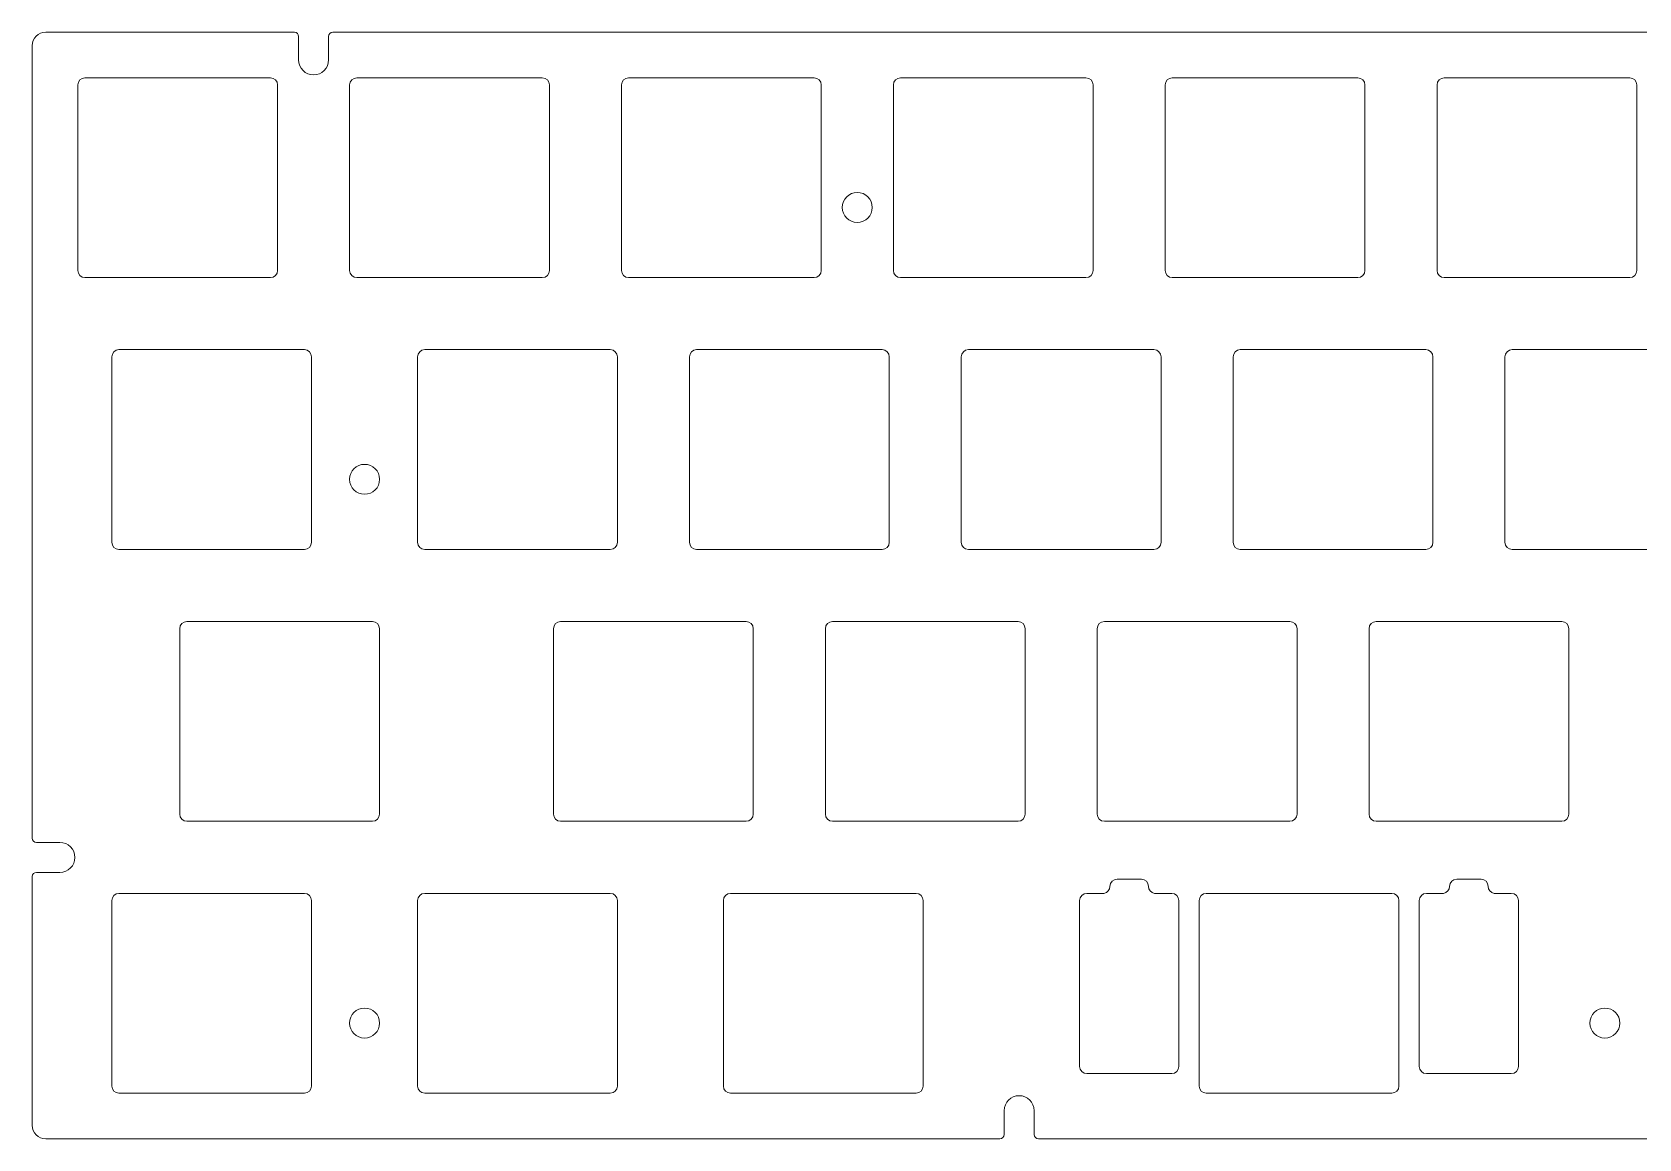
# Model space of a CAD drawing. Header units: millimetres. Extents: x -163 to 163, y 11 to 89.
# Drawn here: x -162.6 to -50, y 11.4 to 88.9 of the extents above; entities that cross this region are included whole.
import ezdxf

# ---------------------------------------------------------------- set-up
doc = ezdxf.new("R2010")
doc.units = ezdxf.units.MM
doc.header["$MEASUREMENT"] = 0
doc.layers.add('Layer 1', color=7, linetype='Continuous')

msp = doc.modelspace()

# ---------------------------------------------------------------- linework, layer by layer
at = {"layer": 'Layer 1', "lineweight": 9}
for points, knots in [([(-161.6501, 11.3746), (-162.1726, 11.3746), (-162.5999, 11.8022), (-162.5999, 12.3246), (-162.5999, 12.3246), (-162.5999, 12.3246), (-162.5999, 29.7497), (-162.5999, 29.7497), (-162.5999, 29.7497), (-162.5999, 29.9153), (-162.4656, 30.0496), (-162.2999, 30.0496), (-162.2999, 30.0496), (-162.2999, 30.0496), (-160.65, 30.0497), (-160.65, 30.0497), (-160.65, 30.0497), (-160.65, 30.0497), (-160.6498, 30.0496), (-160.6498, 30.0496), (-160.6498, 30.0496), (-160.0723, 30.0496), (-159.5999, 30.5221), (-159.5999, 31.0995), (-159.5999, 31.0995), (-159.5999, 31.0995), (-159.5999, 31.0997), (-159.5999, 31.0997), (-159.5999, 31.0997), (-159.5999, 31.6771), (-160.0723, 32.1496), (-160.6498, 32.1497), (-160.6498, 32.1497), (-160.6498, 32.1497), (-160.65, 32.1496), (-160.65, 32.1496), (-160.65, 32.1496), (-161.2333, 32.1496), (-161.7166, 32.1496), (-162.2999, 32.1496), (-162.2999, 32.1496), (-162.4656, 32.1496), (-162.5999, 32.2839), (-162.5999, 32.4497), (-162.5999, 32.4497), (-162.5999, 32.4497), (-162.5999, 87.9744), (-162.5999, 87.9744), (-162.5999, 87.9744), (-162.5999, 88.4968), (-162.1726, 88.9244), (-161.6501, 88.9244), (-161.6501, 88.9244), (-161.6501, 88.9244), (-144.2259, 88.9244), (-144.2259, 88.9244), (-144.2259, 88.9244), (-144.0602, 88.9244), (-143.9259, 88.7901), (-143.9259, 88.6244), (-143.9259, 88.6244), (-143.9259, 88.6244), (-143.9259, 86.9745), (-143.9259, 86.9745), (-143.9259, 86.9745), (-143.9259, 86.9745), (-143.9259, 86.9743), (-143.9259, 86.9743), (-143.9259, 86.9743), (-143.9259, 86.3968), (-143.4535, 85.9244), (-142.8761, 85.9244), (-142.8761, 85.9244), (-142.8761, 85.9244), (-142.8758, 85.9244), (-142.8758, 85.9244), (-142.8758, 85.9244), (-142.2984, 85.9244), (-141.8259, 86.3968), (-141.8259, 86.9743), (-141.8259, 86.9743), (-141.8259, 86.9743), (-141.8259, 86.9745), (-141.8259, 86.9745), (-141.8259, 86.9745), (-141.8259, 87.5911), (-141.8259, 88.0078), (-141.8259, 88.6244), (-141.8259, 88.6244), (-141.8259, 88.7901), (-141.6916, 88.9244), (-141.5259, 88.9244), (-141.5259, 88.9244), (-141.5259, 88.9244), (-48.9756, 88.9244), (-48.9756, 88.9244), (-48.9756, 88.9244), (-48.8099, 88.9244), (-48.6756, 88.7901), (-48.6756, 88.6244), (-48.6756, 88.6244), (-48.6756, 88.0411), (-48.6756, 87.5578), (-48.6756, 86.9745), (-48.6756, 86.9745), (-48.6756, 86.9745), (-48.6756, 86.9743), (-48.6756, 86.9743), (-48.6756, 86.9743), (-48.6756, 86.3968), (-48.2032, 85.9244), (-47.6258, 85.9244), (-47.6258, 85.9244), (-47.6258, 85.9244), (-47.6255, 85.9244), (-47.6255, 85.9244), (-47.6255, 85.9244), (-47.0481, 85.9244), (-46.5756, 86.3968), (-46.5756, 86.9743), (-46.5756, 86.9743), (-46.5756, 86.9743), (-46.5756, 86.9745), (-46.5756, 86.9745), (-46.5756, 86.9745), (-46.5756, 87.5578), (-46.5756, 88.0411), (-46.5756, 88.6244), (-46.5756, 88.6244), (-46.5756, 88.7901), (-46.4413, 88.9244), (-46.2756, 88.9244), (-46.2756, 88.9244), (-46.2756, 88.9244), (46.2747, 88.9244), (46.2747, 88.9244), (46.2747, 88.9244), (46.4404, 88.9244), (46.5747, 88.7901), (46.5747, 88.6244), (46.5747, 88.6244), (46.5747, 88.0411), (46.5747, 87.5578), (46.5747, 86.9745), (46.5747, 86.9745), (46.5747, 86.9745), (46.5747, 86.9743), (46.5747, 86.9743), (46.5747, 86.9743), (46.5747, 86.3968), (47.0471, 85.9244), (47.6245, 85.9244), (47.6245, 85.9244), (47.6245, 85.9244), (47.6248, 85.9244), (47.6248, 85.9244), (47.6248, 85.9244), (48.2022, 85.9244), (48.6747, 86.3968), (48.6747, 86.9743), (48.6747, 86.9743), (48.6747, 86.9743), (48.6747, 86.9745), (48.6747, 86.9745), (48.6747, 86.9745), (48.6747, 86.9745), (48.6747, 88.6244), (48.6747, 88.6244), (48.6747, 88.6244), (48.6747, 88.7901), (48.809, 88.9244), (48.9747, 88.9244), (48.9747, 88.9244), (48.9747, 88.9244), (141.5248, 88.9244), (141.5248, 88.9244), (141.5248, 88.9244), (141.6905, 88.9244), (141.8248, 88.7901), (141.8248, 88.6244), (141.8248, 88.6244), (141.8248, 88.0411), (141.8248, 87.5578), (141.8248, 86.9745), (141.8248, 86.9745), (141.8248, 86.9745), (141.8248, 86.9743), (141.8248, 86.9743), (141.8248, 86.9743), (141.8248, 86.3968), (142.2972, 85.9244), (142.8746, 85.9244), (142.8746, 85.9244), (142.8746, 85.9244), (142.8749, 85.9244), (142.8749, 85.9244), (142.8749, 85.9244), (143.4523, 85.9244), (143.9248, 86.3968), (143.9248, 86.9743), (143.9248, 86.9743), (143.9248, 86.9743), (143.9248, 86.9745), (143.9248, 86.9745), (143.9248, 86.9745), (143.9248, 87.5578), (143.9248, 88.0411), (143.9248, 88.6244), (143.9248, 88.6244), (143.9248, 88.7901), (144.0591, 88.9244), (144.2248, 88.9244), (144.2248, 88.9244), (144.2248, 88.9244), (161.6501, 88.9244), (161.6501, 88.9244), (161.6501, 88.9244), (162.1726, 88.9244), (162.5999, 88.4968), (162.5999, 87.9744), (162.5999, 87.9744), (162.5999, 87.9744), (162.5999, 32.4496), (162.5999, 32.4496), (162.5999, 32.4496), (162.5999, 32.2839), (162.4656, 32.1496), (162.2999, 32.1496), (162.2999, 32.1496), (161.7166, 32.1496), (161.2333, 32.1496), (160.65, 32.1496), (160.65, 32.1496), (160.65, 32.1496), (160.6498, 32.1496), (160.6498, 32.1496), (160.6498, 32.1496), (160.0723, 32.1496), (159.5999, 31.6771), (159.5999, 31.0997), (159.5999, 31.0997), (159.5999, 31.0997), (159.5999, 31.0994), (159.5999, 31.0994), (159.5999, 31.0994), (159.5999, 30.522), (160.0723, 30.0496), (160.6498, 30.0496), (160.6498, 30.0496), (160.6498, 30.0496), (160.65, 30.0496), (160.65, 30.0496), (160.65, 30.0496), (161.2333, 30.0496), (161.7166, 30.0496), (162.2999, 30.0496), (162.2999, 30.0496), (162.4656, 30.0496), (162.5999, 29.9153), (162.5999, 29.7496), (162.5999, 29.7496), (162.5999, 29.7496), (162.5999, 12.3246), (162.5999, 12.3246), (162.5999, 12.3246), (162.5999, 11.8022), (162.1726, 11.3746), (161.6501, 11.3746), (161.6501, 11.3746), (161.6501, 11.3746), (106.1257, 11.3746), (106.1257, 11.3746), (106.1257, 11.3746), (105.96, 11.3746), (105.8257, 11.5089), (105.8257, 11.6746), (105.8257, 11.6746), (105.8257, 12.2579), (105.8257, 12.7654), (105.8257, 13.3487), (105.8257, 13.3487), (105.8257, 13.3487), (105.8257, 13.3489), (105.8257, 13.3489), (105.8257, 13.3489), (105.8257, 13.9264), (105.3533, 14.3988), (104.7759, 14.3988), (104.7759, 14.3988), (104.7759, 14.3988), (104.7756, 14.3988), (104.7756, 14.3988), (104.7756, 14.3988), (104.1982, 14.3988), (103.7257, 13.9264), (103.7257, 13.3489), (103.7257, 13.3489), (103.7257, 13.3489), (103.7257, 13.3487), (103.7257, 13.3487), (103.7257, 13.3487), (103.7257, 12.7654), (103.7257, 12.2579), (103.7257, 11.6746), (103.7257, 11.6746), (103.7257, 11.5089), (103.5914, 11.3746), (103.4257, 11.3746), (103.4257, 11.3746), (103.4257, 11.3746), (25.1622, 11.3746), (25.1622, 11.3746), (25.1622, 11.3746), (24.9965, 11.3746), (24.8622, 11.5089), (24.8622, 11.6746), (24.8622, 11.6746), (24.8622, 12.2662), (24.8622, 12.7579), (24.8622, 13.3495), (24.8622, 13.3495), (24.8622, 13.3495), (24.8622, 13.3497), (24.8622, 13.3497), (24.8622, 13.3497), (24.8622, 13.9272), (24.3898, 14.3996), (23.8124, 14.3996), (23.8124, 14.3996), (23.8124, 14.3996), (23.8121, 14.3996), (23.8121, 14.3996), (23.8121, 14.3996), (23.2347, 14.3996), (22.7622, 13.9272), (22.7622, 13.3497), (22.7622, 13.3497), (22.7622, 13.3497), (22.7622, 13.3495), (22.7622, 13.3495), (22.7622, 13.3495), (22.7622, 12.7579), (22.7622, 12.2662), (22.7622, 11.6746), (22.7622, 11.6746), (22.7622, 11.5089), (22.6279, 11.3746), (22.4622, 11.3746), (22.4622, 11.3746), (22.4622, 11.3746), (-92.0844, 11.3746), (-92.0844, 11.3746), (-92.0844, 11.3746), (-92.2501, 11.3746), (-92.3844, 11.5089), (-92.3844, 11.6746), (-92.3844, 11.6746), (-92.3844, 12.2662), (-92.3844, 12.7579), (-92.3844, 13.3495), (-92.3844, 13.3495), (-92.3844, 13.3495), (-92.3844, 13.3497), (-92.3844, 13.3497), (-92.3844, 13.3497), (-92.3844, 13.9272), (-92.8568, 14.3996), (-93.4342, 14.3996), (-93.4342, 14.3996), (-93.4342, 14.3996), (-93.4345, 14.3996), (-93.4345, 14.3996), (-93.4345, 14.3996), (-94.0119, 14.3996), (-94.4844, 13.9272), (-94.4844, 13.3497), (-94.4844, 13.3497), (-94.4844, 13.3497), (-94.4844, 13.3495), (-94.4844, 13.3495), (-94.4844, 13.3495), (-94.4844, 12.7579), (-94.4844, 12.2662), (-94.4844, 11.6746), (-94.4844, 11.6746), (-94.4844, 11.5089), (-94.6187, 11.3746), (-94.7844, 11.3746), (-94.7844, 11.3746), (-94.7844, 11.3746), (-161.6501, 11.3746), (-161.6501, 11.3746)], [0, 0, 0, 0, 0.01010101, 0.01010101, 0.01010101, 0.01010101, 0.02020202, 0.02020202, 0.02020202, 0.02020202, 0.03030303, 0.03030303, 0.03030303, 0.03030303, 0.04040404, 0.04040404, 0.04040404, 0.04040404, 0.05050505, 0.05050505, 0.05050505, 0.05050505, 0.06060606, 0.06060606, 0.06060606, 0.06060606, 0.07070707, 0.07070707, 0.07070707, 0.07070707, 0.08080808, 0.08080808, 0.08080808, 0.08080808, 0.09090909, 0.09090909, 0.09090909, 0.09090909, 0.1010101, 0.1010101, 0.1010101, 0.1010101, 0.11111111, 0.11111111, 0.11111111, 0.11111111, 0.12121212, 0.12121212, 0.12121212, 0.12121212, 0.13131313, 0.13131313, 0.13131313, 0.13131313, 0.14141414, 0.14141414, 0.14141414, 0.14141414, 0.15151515, 0.15151515, 0.15151515, 0.15151515, 0.16161616, 0.16161616, 0.16161616, 0.16161616, 0.17171717, 0.17171717, 0.17171717, 0.17171717, 0.18181818, 0.18181818, 0.18181818, 0.18181818, 0.19191919, 0.19191919, 0.19191919, 0.19191919, 0.2020202, 0.2020202, 0.2020202, 0.2020202, 0.21212121, 0.21212121, 0.21212121, 0.21212121, 0.22222222, 0.22222222, 0.22222222, 0.22222222, 0.23232323, 0.23232323, 0.23232323, 0.23232323, 0.24242424, 0.24242424, 0.24242424, 0.24242424, 0.25252525, 0.25252525, 0.25252525, 0.25252525, 0.26262626, 0.26262626, 0.26262626, 0.26262626, 0.27272727, 0.27272727, 0.27272727, 0.27272727, 0.28282828, 0.28282828, 0.28282828, 0.28282828, 0.29292929, 0.29292929, 0.29292929, 0.29292929, 0.3030303, 0.3030303, 0.3030303, 0.3030303, 0.31313131, 0.31313131, 0.31313131, 0.31313131, 0.32323232, 0.32323232, 0.32323232, 0.32323232, 0.33333333, 0.33333333, 0.33333333, 0.33333333, 0.34343434, 0.34343434, 0.34343434, 0.34343434, 0.35353535, 0.35353535, 0.35353535, 0.35353535, 0.36363636, 0.36363636, 0.36363636, 0.36363636, 0.37373737, 0.37373737, 0.37373737, 0.37373737, 0.38383838, 0.38383838, 0.38383838, 0.38383838, 0.39393939, 0.39393939, 0.39393939, 0.39393939, 0.4040404, 0.4040404, 0.4040404, 0.4040404, 0.41414141, 0.41414141, 0.41414141, 0.41414141, 0.42424242, 0.42424242, 0.42424242, 0.42424242, 0.43434343, 0.43434343, 0.43434343, 0.43434343, 0.44444444, 0.44444444, 0.44444444, 0.44444444, 0.45454545, 0.45454545, 0.45454545, 0.45454545, 0.46464646, 0.46464646, 0.46464646, 0.46464646, 0.47474747, 0.47474747, 0.47474747, 0.47474747, 0.48484848, 0.48484848, 0.48484848, 0.48484848, 0.49494949, 0.49494949, 0.49494949, 0.49494949, 0.50505051, 0.50505051, 0.50505051, 0.50505051, 0.51515152, 0.51515152, 0.51515152, 0.51515152, 0.52525253, 0.52525253, 0.52525253, 0.52525253, 0.53535354, 0.53535354, 0.53535354, 0.53535354, 0.54545455, 0.54545455, 0.54545455, 0.54545455, 0.55555556, 0.55555556, 0.55555556, 0.55555556, 0.56565657, 0.56565657, 0.56565657, 0.56565657, 0.57575758, 0.57575758, 0.57575758, 0.57575758, 0.58585859, 0.58585859, 0.58585859, 0.58585859, 0.5959596, 0.5959596, 0.5959596, 0.5959596, 0.60606061, 0.60606061, 0.60606061, 0.60606061, 0.61616162, 0.61616162, 0.61616162, 0.61616162, 0.62626263, 0.62626263, 0.62626263, 0.62626263, 0.63636364, 0.63636364, 0.63636364, 0.63636364, 0.64646465, 0.64646465, 0.64646465, 0.64646465, 0.65656566, 0.65656566, 0.65656566, 0.65656566, 0.66666667, 0.66666667, 0.66666667, 0.66666667, 0.67676768, 0.67676768, 0.67676768, 0.67676768, 0.68686869, 0.68686869, 0.68686869, 0.68686869, 0.6969697, 0.6969697, 0.6969697, 0.6969697, 0.70707071, 0.70707071, 0.70707071, 0.70707071, 0.71717172, 0.71717172, 0.71717172, 0.71717172, 0.72727273, 0.72727273, 0.72727273, 0.72727273, 0.73737374, 0.73737374, 0.73737374, 0.73737374, 0.74747475, 0.74747475, 0.74747475, 0.74747475, 0.75757576, 0.75757576, 0.75757576, 0.75757576, 0.76767677, 0.76767677, 0.76767677, 0.76767677, 0.77777778, 0.77777778, 0.77777778, 0.77777778, 0.78787879, 0.78787879, 0.78787879, 0.78787879, 0.7979798, 0.7979798, 0.7979798, 0.7979798, 0.80808081, 0.80808081, 0.80808081, 0.80808081, 0.81818182, 0.81818182, 0.81818182, 0.81818182, 0.82828283, 0.82828283, 0.82828283, 0.82828283, 0.83838384, 0.83838384, 0.83838384, 0.83838384, 0.84848485, 0.84848485, 0.84848485, 0.84848485, 0.85858586, 0.85858586, 0.85858586, 0.85858586, 0.86868687, 0.86868687, 0.86868687, 0.86868687, 0.87878788, 0.87878788, 0.87878788, 0.87878788, 0.88888889, 0.88888889, 0.88888889, 0.88888889, 0.8989899, 0.8989899, 0.8989899, 0.8989899, 0.90909091, 0.90909091, 0.90909091, 0.90909091, 0.91919192, 0.91919192, 0.91919192, 0.91919192, 0.92929293, 0.92929293, 0.92929293, 0.92929293, 0.93939394, 0.93939394, 0.93939394, 0.93939394, 0.94949495, 0.94949495, 0.94949495, 0.94949495, 0.95959596, 0.95959596, 0.95959596, 0.95959596, 0.96969697, 0.96969697, 0.96969697, 0.96969697, 0.97979798, 0.97979798, 0.97979798, 0.97979798, 1, 1, 1, 1]), ([(-158.9, 85.7242), (-158.9, 85.7242), (-145.8998, 85.7242), (-145.8998, 85.7242), (-145.8998, 85.7242), (-145.6248, 85.7242), (-145.3999, 85.4992), (-145.3999, 85.2242), (-145.3999, 85.2242), (-145.3999, 85.2242), (-145.3999, 72.2242), (-145.3999, 72.2242), (-145.3999, 72.2242), (-145.3999, 71.9492), (-145.6248, 71.7242), (-145.8998, 71.7242), (-145.8998, 71.7242), (-145.8998, 71.7242), (-158.9, 71.7242), (-158.9, 71.7242), (-158.9, 71.7242), (-159.175, 71.7242), (-159.3999, 71.9492), (-159.3999, 72.2242), (-159.3999, 72.2242), (-159.3999, 72.2242), (-159.3999, 85.2242), (-159.3999, 85.2242), (-159.3999, 85.2242), (-159.3999, 85.4992), (-159.175, 85.7242), (-158.9, 85.7242)], [0, 0, 0, 0, 0.11111111, 0.11111111, 0.11111111, 0.11111111, 0.22222222, 0.22222222, 0.22222222, 0.22222222, 0.33333333, 0.33333333, 0.33333333, 0.33333333, 0.44444444, 0.44444444, 0.44444444, 0.44444444, 0.55555556, 0.55555556, 0.55555556, 0.55555556, 0.66666667, 0.66666667, 0.66666667, 0.66666667, 0.77777778, 0.77777778, 0.77777778, 0.77777778, 1, 1, 1, 1]), ([(-139.8498, 85.7242), (-139.8498, 85.7242), (-126.8496, 85.7242), (-126.8496, 85.7242), (-126.8496, 85.7242), (-126.5746, 85.7242), (-126.3497, 85.4992), (-126.3497, 85.2242), (-126.3497, 85.2242), (-126.3497, 85.2242), (-126.3497, 72.2242), (-126.3497, 72.2242), (-126.3497, 72.2242), (-126.3497, 71.9492), (-126.5746, 71.7242), (-126.8496, 71.7242), (-126.8496, 71.7242), (-126.8496, 71.7242), (-139.8498, 71.7242), (-139.8498, 71.7242), (-139.8498, 71.7242), (-140.1248, 71.7242), (-140.3497, 71.9492), (-140.3497, 72.2242), (-140.3497, 72.2242), (-140.3497, 72.2242), (-140.3497, 85.2242), (-140.3497, 85.2242), (-140.3497, 85.2242), (-140.3497, 85.4992), (-140.1248, 85.7242), (-139.8498, 85.7242)], [0, 0, 0, 0, 0.11111111, 0.11111111, 0.11111111, 0.11111111, 0.22222222, 0.22222222, 0.22222222, 0.22222222, 0.33333333, 0.33333333, 0.33333333, 0.33333333, 0.44444444, 0.44444444, 0.44444444, 0.44444444, 0.55555556, 0.55555556, 0.55555556, 0.55555556, 0.66666667, 0.66666667, 0.66666667, 0.66666667, 0.77777778, 0.77777778, 0.77777778, 0.77777778, 1, 1, 1, 1]), ([(-120.7998, 85.7242), (-120.7998, 85.7242), (-107.7996, 85.7242), (-107.7996, 85.7242), (-107.7996, 85.7242), (-107.5246, 85.7242), (-107.2997, 85.4992), (-107.2997, 85.2242), (-107.2997, 85.2242), (-107.2997, 85.2242), (-107.2997, 72.2242), (-107.2997, 72.2242), (-107.2997, 72.2242), (-107.2997, 71.9492), (-107.5246, 71.7242), (-107.7996, 71.7242), (-107.7996, 71.7242), (-107.7996, 71.7242), (-120.7998, 71.7242), (-120.7998, 71.7242), (-120.7998, 71.7242), (-121.0748, 71.7242), (-121.2997, 71.9492), (-121.2997, 72.2242), (-121.2997, 72.2242), (-121.2997, 72.2242), (-121.2997, 85.2242), (-121.2997, 85.2242), (-121.2997, 85.2242), (-121.2997, 85.4992), (-121.0748, 85.7242), (-120.7998, 85.7242)], [0, 0, 0, 0, 0.11111111, 0.11111111, 0.11111111, 0.11111111, 0.22222222, 0.22222222, 0.22222222, 0.22222222, 0.33333333, 0.33333333, 0.33333333, 0.33333333, 0.44444444, 0.44444444, 0.44444444, 0.44444444, 0.55555556, 0.55555556, 0.55555556, 0.55555556, 0.66666667, 0.66666667, 0.66666667, 0.66666667, 0.77777778, 0.77777778, 0.77777778, 0.77777778, 1, 1, 1, 1]), ([(-101.75, 85.7242), (-101.75, 85.7242), (-88.7498, 85.7242), (-88.7498, 85.7242), (-88.7498, 85.7242), (-88.4748, 85.7242), (-88.2499, 85.4992), (-88.2499, 85.2242), (-88.2499, 85.2242), (-88.2499, 85.2242), (-88.2499, 72.2242), (-88.2499, 72.2242), (-88.2499, 72.2242), (-88.2499, 71.9492), (-88.4748, 71.7242), (-88.7498, 71.7242), (-88.7498, 71.7242), (-88.7498, 71.7242), (-101.75, 71.7242), (-101.75, 71.7242), (-101.75, 71.7242), (-102.025, 71.7242), (-102.2499, 71.9492), (-102.2499, 72.2242), (-102.2499, 72.2242), (-102.2499, 72.2242), (-102.2499, 85.2242), (-102.2499, 85.2242), (-102.2499, 85.2242), (-102.2499, 85.4992), (-102.025, 85.7242), (-101.75, 85.7242)], [0, 0, 0, 0, 0.11111111, 0.11111111, 0.11111111, 0.11111111, 0.22222222, 0.22222222, 0.22222222, 0.22222222, 0.33333333, 0.33333333, 0.33333333, 0.33333333, 0.44444444, 0.44444444, 0.44444444, 0.44444444, 0.55555556, 0.55555556, 0.55555556, 0.55555556, 0.66666667, 0.66666667, 0.66666667, 0.66666667, 0.77777778, 0.77777778, 0.77777778, 0.77777778, 1, 1, 1, 1]), ([(-82.6998, 85.7242), (-82.6998, 85.7242), (-69.6996, 85.7242), (-69.6996, 85.7242), (-69.6996, 85.7242), (-69.4246, 85.7242), (-69.1997, 85.4992), (-69.1997, 85.2242), (-69.1997, 85.2242), (-69.1997, 85.2242), (-69.1997, 72.2242), (-69.1997, 72.2242), (-69.1997, 72.2242), (-69.1997, 71.9492), (-69.4246, 71.7242), (-69.6996, 71.7242), (-69.6996, 71.7242), (-69.6996, 71.7242), (-82.6998, 71.7242), (-82.6998, 71.7242), (-82.6998, 71.7242), (-82.9748, 71.7242), (-83.1997, 71.9492), (-83.1997, 72.2242), (-83.1997, 72.2242), (-83.1997, 72.2242), (-83.1997, 85.2242), (-83.1997, 85.2242), (-83.1997, 85.2242), (-83.1997, 85.4992), (-82.9748, 85.7242), (-82.6998, 85.7242)], [0, 0, 0, 0, 0.11111111, 0.11111111, 0.11111111, 0.11111111, 0.22222222, 0.22222222, 0.22222222, 0.22222222, 0.33333333, 0.33333333, 0.33333333, 0.33333333, 0.44444444, 0.44444444, 0.44444444, 0.44444444, 0.55555556, 0.55555556, 0.55555556, 0.55555556, 0.66666667, 0.66666667, 0.66666667, 0.66666667, 0.77777778, 0.77777778, 0.77777778, 0.77777778, 1, 1, 1, 1]), ([(-63.6498, 85.7242), (-63.6498, 85.7242), (-50.6496, 85.7242), (-50.6496, 85.7242), (-50.6496, 85.7242), (-50.3746, 85.7242), (-50.1497, 85.4992), (-50.1497, 85.2242), (-50.1497, 85.2242), (-50.1497, 85.2242), (-50.1497, 72.2242), (-50.1497, 72.2242), (-50.1497, 72.2242), (-50.1497, 71.9492), (-50.3746, 71.7242), (-50.6496, 71.7242), (-50.6496, 71.7242), (-50.6496, 71.7242), (-63.6498, 71.7242), (-63.6498, 71.7242), (-63.6498, 71.7242), (-63.9248, 71.7242), (-64.1497, 71.9492), (-64.1497, 72.2242), (-64.1497, 72.2242), (-64.1497, 72.2242), (-64.1497, 85.2242), (-64.1497, 85.2242), (-64.1497, 85.2242), (-64.1497, 85.4992), (-63.9248, 85.7242), (-63.6498, 85.7242)], [0, 0, 0, 0, 0.11111111, 0.11111111, 0.11111111, 0.11111111, 0.22222222, 0.22222222, 0.22222222, 0.22222222, 0.33333333, 0.33333333, 0.33333333, 0.33333333, 0.44444444, 0.44444444, 0.44444444, 0.44444444, 0.55555556, 0.55555556, 0.55555556, 0.55555556, 0.66666667, 0.66666667, 0.66666667, 0.66666667, 0.77777778, 0.77777778, 0.77777778, 0.77777778, 1, 1, 1, 1]), ([(-104.7746, 77.6908), (-105.3545, 77.6908), (-105.8246, 77.2207), (-105.8246, 76.6408), (-105.8246, 76.6408), (-105.8246, 76.0609), (-105.3545, 75.5908), (-104.7746, 75.5908), (-104.7746, 75.5908), (-104.1947, 75.5908), (-103.7246, 76.0609), (-103.7246, 76.6408), (-103.7246, 76.6408), (-103.7246, 77.2207), (-104.1947, 77.6908), (-104.7746, 77.6908)], [0, 0, 0, 0, 0.2, 0.2, 0.2, 0.2, 0.4, 0.4, 0.4, 0.4, 0.6, 0.6, 0.6, 0.6, 1, 1, 1, 1]), ([(-156.519, 66.6747), (-156.519, 66.6747), (-143.5188, 66.6747), (-143.5188, 66.6747), (-143.5188, 66.6747), (-143.2438, 66.6747), (-143.0189, 66.4497), (-143.0189, 66.1747), (-143.0189, 66.1747), (-143.0189, 66.1747), (-143.0189, 53.1747), (-143.0189, 53.1747), (-143.0189, 53.1747), (-143.0189, 52.8997), (-143.2438, 52.6747), (-143.5188, 52.6747), (-143.5188, 52.6747), (-143.5188, 52.6747), (-156.519, 52.6747), (-156.519, 52.6747), (-156.519, 52.6747), (-156.794, 52.6747), (-157.0189, 52.8997), (-157.0189, 53.1747), (-157.0189, 53.1747), (-157.0189, 53.1747), (-157.0189, 66.1747), (-157.0189, 66.1747), (-157.0189, 66.1747), (-157.0189, 66.4497), (-156.794, 66.6747), (-156.519, 66.6747)], [0, 0, 0, 0, 0.11111111, 0.11111111, 0.11111111, 0.11111111, 0.22222222, 0.22222222, 0.22222222, 0.22222222, 0.33333333, 0.33333333, 0.33333333, 0.33333333, 0.44444444, 0.44444444, 0.44444444, 0.44444444, 0.55555556, 0.55555556, 0.55555556, 0.55555556, 0.66666667, 0.66666667, 0.66666667, 0.66666667, 0.77777778, 0.77777778, 0.77777778, 0.77777778, 1, 1, 1, 1]), ([(-135.0877, 66.6747), (-135.0877, 66.6747), (-122.0875, 66.6747), (-122.0875, 66.6747), (-122.0875, 66.6747), (-121.8125, 66.6747), (-121.5876, 66.4497), (-121.5876, 66.1747), (-121.5876, 66.1747), (-121.5876, 66.1747), (-121.5876, 53.1747), (-121.5876, 53.1747), (-121.5876, 53.1747), (-121.5876, 52.8997), (-121.8125, 52.6747), (-122.0875, 52.6747), (-122.0875, 52.6747), (-122.0875, 52.6747), (-135.0877, 52.6747), (-135.0877, 52.6747), (-135.0877, 52.6747), (-135.3627, 52.6747), (-135.5876, 52.8997), (-135.5876, 53.1747), (-135.5876, 53.1747), (-135.5876, 53.1747), (-135.5876, 66.1747), (-135.5876, 66.1747), (-135.5876, 66.1747), (-135.5876, 66.4497), (-135.3627, 66.6747), (-135.0877, 66.6747)], [0, 0, 0, 0, 0.11111111, 0.11111111, 0.11111111, 0.11111111, 0.22222222, 0.22222222, 0.22222222, 0.22222222, 0.33333333, 0.33333333, 0.33333333, 0.33333333, 0.44444444, 0.44444444, 0.44444444, 0.44444444, 0.55555556, 0.55555556, 0.55555556, 0.55555556, 0.66666667, 0.66666667, 0.66666667, 0.66666667, 0.77777778, 0.77777778, 0.77777778, 0.77777778, 1, 1, 1, 1]), ([(-116.0377, 66.6747), (-116.0377, 66.6747), (-103.0375, 66.6747), (-103.0375, 66.6747), (-103.0375, 66.6747), (-102.7625, 66.6747), (-102.5376, 66.4497), (-102.5376, 66.1747), (-102.5376, 66.1747), (-102.5376, 66.1747), (-102.5376, 53.1747), (-102.5376, 53.1747), (-102.5376, 53.1747), (-102.5376, 52.8997), (-102.7625, 52.6747), (-103.0375, 52.6747), (-103.0375, 52.6747), (-103.0375, 52.6747), (-116.0377, 52.6747), (-116.0377, 52.6747), (-116.0377, 52.6747), (-116.3127, 52.6747), (-116.5376, 52.8997), (-116.5376, 53.1747), (-116.5376, 53.1747), (-116.5376, 53.1747), (-116.5376, 66.1747), (-116.5376, 66.1747), (-116.5376, 66.1747), (-116.5376, 66.4497), (-116.3127, 66.6747), (-116.0377, 66.6747)], [0, 0, 0, 0, 0.11111111, 0.11111111, 0.11111111, 0.11111111, 0.22222222, 0.22222222, 0.22222222, 0.22222222, 0.33333333, 0.33333333, 0.33333333, 0.33333333, 0.44444444, 0.44444444, 0.44444444, 0.44444444, 0.55555556, 0.55555556, 0.55555556, 0.55555556, 0.66666667, 0.66666667, 0.66666667, 0.66666667, 0.77777778, 0.77777778, 0.77777778, 0.77777778, 1, 1, 1, 1]), ([(-96.9879, 66.6747), (-96.9879, 66.6747), (-83.9877, 66.6747), (-83.9877, 66.6747), (-83.9877, 66.6747), (-83.7127, 66.6747), (-83.4878, 66.4497), (-83.4878, 66.1747), (-83.4878, 66.1747), (-83.4878, 66.1747), (-83.4878, 53.1747), (-83.4878, 53.1747), (-83.4878, 53.1747), (-83.4878, 52.8997), (-83.7127, 52.6747), (-83.9877, 52.6747), (-83.9877, 52.6747), (-83.9877, 52.6747), (-96.9879, 52.6747), (-96.9879, 52.6747), (-96.9879, 52.6747), (-97.2629, 52.6747), (-97.4878, 52.8997), (-97.4878, 53.1747), (-97.4878, 53.1747), (-97.4878, 53.1747), (-97.4878, 66.1747), (-97.4878, 66.1747), (-97.4878, 66.1747), (-97.4878, 66.4497), (-97.2629, 66.6747), (-96.9879, 66.6747)], [0, 0, 0, 0, 0.11111111, 0.11111111, 0.11111111, 0.11111111, 0.22222222, 0.22222222, 0.22222222, 0.22222222, 0.33333333, 0.33333333, 0.33333333, 0.33333333, 0.44444444, 0.44444444, 0.44444444, 0.44444444, 0.55555556, 0.55555556, 0.55555556, 0.55555556, 0.66666667, 0.66666667, 0.66666667, 0.66666667, 0.77777778, 0.77777778, 0.77777778, 0.77777778, 1, 1, 1, 1]), ([(-77.9377, 66.6747), (-77.9377, 66.6747), (-64.9375, 66.6747), (-64.9375, 66.6747), (-64.9375, 66.6747), (-64.6625, 66.6747), (-64.4376, 66.4497), (-64.4376, 66.1747), (-64.4376, 66.1747), (-64.4376, 66.1747), (-64.4376, 53.1747), (-64.4376, 53.1747), (-64.4376, 53.1747), (-64.4376, 52.8997), (-64.6625, 52.6747), (-64.9375, 52.6747), (-64.9375, 52.6747), (-64.9375, 52.6747), (-77.9377, 52.6747), (-77.9377, 52.6747), (-77.9377, 52.6747), (-78.2127, 52.6747), (-78.4376, 52.8997), (-78.4376, 53.1747), (-78.4376, 53.1747), (-78.4376, 53.1747), (-78.4376, 66.1747), (-78.4376, 66.1747), (-78.4376, 66.1747), (-78.4376, 66.4497), (-78.2127, 66.6747), (-77.9377, 66.6747)], [0, 0, 0, 0, 0.11111111, 0.11111111, 0.11111111, 0.11111111, 0.22222222, 0.22222222, 0.22222222, 0.22222222, 0.33333333, 0.33333333, 0.33333333, 0.33333333, 0.44444444, 0.44444444, 0.44444444, 0.44444444, 0.55555556, 0.55555556, 0.55555556, 0.55555556, 0.66666667, 0.66666667, 0.66666667, 0.66666667, 0.77777778, 0.77777778, 0.77777778, 0.77777778, 1, 1, 1, 1]), ([(-58.8877, 66.6747), (-58.8877, 66.6747), (-45.8875, 66.6747), (-45.8875, 66.6747), (-45.8875, 66.6747), (-45.6125, 66.6747), (-45.3876, 66.4497), (-45.3876, 66.1747), (-45.3876, 66.1747), (-45.3876, 66.1747), (-45.3876, 53.1747), (-45.3876, 53.1747), (-45.3876, 53.1747), (-45.3876, 52.8997), (-45.6125, 52.6747), (-45.8875, 52.6747), (-45.8875, 52.6747), (-45.8875, 52.6747), (-58.8877, 52.6747), (-58.8877, 52.6747), (-58.8877, 52.6747), (-59.1627, 52.6747), (-59.3876, 52.8997), (-59.3876, 53.1747), (-59.3876, 53.1747), (-59.3876, 53.1747), (-59.3876, 66.1747), (-59.3876, 66.1747), (-59.3876, 66.1747), (-59.3876, 66.4497), (-59.1627, 66.6747), (-58.8877, 66.6747)], [0, 0, 0, 0, 0.11111111, 0.11111111, 0.11111111, 0.11111111, 0.22222222, 0.22222222, 0.22222222, 0.22222222, 0.33333333, 0.33333333, 0.33333333, 0.33333333, 0.44444444, 0.44444444, 0.44444444, 0.44444444, 0.55555556, 0.55555556, 0.55555556, 0.55555556, 0.66666667, 0.66666667, 0.66666667, 0.66666667, 0.77777778, 0.77777778, 0.77777778, 0.77777778, 1, 1, 1, 1]), ([(-139.3033, 58.6397), (-138.7234, 58.6397), (-138.2533, 58.1696), (-138.2533, 57.5897), (-138.2533, 57.5897), (-138.2533, 57.0098), (-138.7234, 56.5397), (-139.3033, 56.5397), (-139.3033, 56.5397), (-139.8832, 56.5397), (-140.3533, 57.0098), (-140.3533, 57.5897), (-140.3533, 57.5897), (-140.3533, 58.1696), (-139.8832, 58.6397), (-139.3033, 58.6397)], [0, 0, 0, 0, 0.2, 0.2, 0.2, 0.2, 0.4, 0.4, 0.4, 0.4, 0.6, 0.6, 0.6, 0.6, 1, 1, 1, 1]), ([(-151.7565, 47.6247), (-151.7565, 47.6247), (-138.7563, 47.6247), (-138.7563, 47.6247), (-138.7563, 47.6247), (-138.4813, 47.6247), (-138.2564, 47.3997), (-138.2564, 47.1247), (-138.2564, 47.1247), (-138.2564, 47.1247), (-138.2564, 34.1247), (-138.2564, 34.1247), (-138.2564, 34.1247), (-138.2564, 33.8497), (-138.4813, 33.6247), (-138.7563, 33.6247), (-138.7563, 33.6247), (-138.7563, 33.6247), (-151.7565, 33.6247), (-151.7565, 33.6247), (-151.7565, 33.6247), (-152.0315, 33.6247), (-152.2564, 33.8497), (-152.2564, 34.1247), (-152.2564, 34.1247), (-152.2564, 34.1247), (-152.2564, 47.1247), (-152.2564, 47.1247), (-152.2564, 47.1247), (-152.2564, 47.3997), (-152.0315, 47.6247), (-151.7565, 47.6247)], [0, 0, 0, 0, 0.11111111, 0.11111111, 0.11111111, 0.11111111, 0.22222222, 0.22222222, 0.22222222, 0.22222222, 0.33333333, 0.33333333, 0.33333333, 0.33333333, 0.44444444, 0.44444444, 0.44444444, 0.44444444, 0.55555556, 0.55555556, 0.55555556, 0.55555556, 0.66666667, 0.66666667, 0.66666667, 0.66666667, 0.77777778, 0.77777778, 0.77777778, 0.77777778, 1, 1, 1, 1]), ([(-125.5627, 47.6247), (-125.5627, 47.6247), (-112.5625, 47.6247), (-112.5625, 47.6247), (-112.5625, 47.6247), (-112.2875, 47.6247), (-112.0626, 47.3997), (-112.0626, 47.1247), (-112.0626, 47.1247), (-112.0626, 47.1247), (-112.0626, 34.1247), (-112.0626, 34.1247), (-112.0626, 34.1247), (-112.0626, 33.8497), (-112.2875, 33.6247), (-112.5625, 33.6247), (-112.5625, 33.6247), (-112.5625, 33.6247), (-125.5627, 33.6247), (-125.5627, 33.6247), (-125.5627, 33.6247), (-125.8377, 33.6247), (-126.0626, 33.8497), (-126.0626, 34.1247), (-126.0626, 34.1247), (-126.0626, 34.1247), (-126.0626, 47.1247), (-126.0626, 47.1247), (-126.0626, 47.1247), (-126.0626, 47.3997), (-125.8377, 47.6247), (-125.5627, 47.6247)], [0, 0, 0, 0, 0.11111111, 0.11111111, 0.11111111, 0.11111111, 0.22222222, 0.22222222, 0.22222222, 0.22222222, 0.33333333, 0.33333333, 0.33333333, 0.33333333, 0.44444444, 0.44444444, 0.44444444, 0.44444444, 0.55555556, 0.55555556, 0.55555556, 0.55555556, 0.66666667, 0.66666667, 0.66666667, 0.66666667, 0.77777778, 0.77777778, 0.77777778, 0.77777778, 1, 1, 1, 1]), ([(-106.5127, 47.6247), (-106.5127, 47.6247), (-93.5125, 47.6247), (-93.5125, 47.6247), (-93.5125, 47.6247), (-93.2375, 47.6247), (-93.0126, 47.3997), (-93.0126, 47.1247), (-93.0126, 47.1247), (-93.0126, 47.1247), (-93.0126, 34.1247), (-93.0126, 34.1247), (-93.0126, 34.1247), (-93.0126, 33.8497), (-93.2375, 33.6247), (-93.5125, 33.6247), (-93.5125, 33.6247), (-93.5125, 33.6247), (-106.5127, 33.6247), (-106.5127, 33.6247), (-106.5127, 33.6247), (-106.7877, 33.6247), (-107.0126, 33.8497), (-107.0126, 34.1247), (-107.0126, 34.1247), (-107.0126, 34.1247), (-107.0126, 47.1247), (-107.0126, 47.1247), (-107.0126, 47.1247), (-107.0126, 47.3997), (-106.7877, 47.6247), (-106.5127, 47.6247)], [0, 0, 0, 0, 0.11111111, 0.11111111, 0.11111111, 0.11111111, 0.22222222, 0.22222222, 0.22222222, 0.22222222, 0.33333333, 0.33333333, 0.33333333, 0.33333333, 0.44444444, 0.44444444, 0.44444444, 0.44444444, 0.55555556, 0.55555556, 0.55555556, 0.55555556, 0.66666667, 0.66666667, 0.66666667, 0.66666667, 0.77777778, 0.77777778, 0.77777778, 0.77777778, 1, 1, 1, 1]), ([(-87.4629, 47.6247), (-87.4629, 47.6247), (-74.4627, 47.6247), (-74.4627, 47.6247), (-74.4627, 47.6247), (-74.1877, 47.6247), (-73.9628, 47.3997), (-73.9628, 47.1247), (-73.9628, 47.1247), (-73.9628, 47.1247), (-73.9628, 34.1247), (-73.9628, 34.1247), (-73.9628, 34.1247), (-73.9628, 33.8497), (-74.1877, 33.6247), (-74.4627, 33.6247), (-74.4627, 33.6247), (-74.4627, 33.6247), (-87.4629, 33.6247), (-87.4629, 33.6247), (-87.4629, 33.6247), (-87.7379, 33.6247), (-87.9628, 33.8497), (-87.9628, 34.1247), (-87.9628, 34.1247), (-87.9628, 34.1247), (-87.9628, 47.1247), (-87.9628, 47.1247), (-87.9628, 47.1247), (-87.9628, 47.3997), (-87.7379, 47.6247), (-87.4629, 47.6247)], [0, 0, 0, 0, 0.11111111, 0.11111111, 0.11111111, 0.11111111, 0.22222222, 0.22222222, 0.22222222, 0.22222222, 0.33333333, 0.33333333, 0.33333333, 0.33333333, 0.44444444, 0.44444444, 0.44444444, 0.44444444, 0.55555556, 0.55555556, 0.55555556, 0.55555556, 0.66666667, 0.66666667, 0.66666667, 0.66666667, 0.77777778, 0.77777778, 0.77777778, 0.77777778, 1, 1, 1, 1]), ([(-68.4127, 47.6247), (-68.4127, 47.6247), (-55.4125, 47.6247), (-55.4125, 47.6247), (-55.4125, 47.6247), (-55.1375, 47.6247), (-54.9126, 47.3997), (-54.9126, 47.1247), (-54.9126, 47.1247), (-54.9126, 47.1247), (-54.9126, 34.1247), (-54.9126, 34.1247), (-54.9126, 34.1247), (-54.9126, 33.8497), (-55.1375, 33.6247), (-55.4125, 33.6247), (-55.4125, 33.6247), (-55.4125, 33.6247), (-68.4127, 33.6247), (-68.4127, 33.6247), (-68.4127, 33.6247), (-68.6877, 33.6247), (-68.9126, 33.8497), (-68.9126, 34.1247), (-68.9126, 34.1247), (-68.9126, 34.1247), (-68.9126, 47.1247), (-68.9126, 47.1247), (-68.9126, 47.1247), (-68.9126, 47.3997), (-68.6877, 47.6247), (-68.4127, 47.6247)], [0, 0, 0, 0, 0.11111111, 0.11111111, 0.11111111, 0.11111111, 0.22222222, 0.22222222, 0.22222222, 0.22222222, 0.33333333, 0.33333333, 0.33333333, 0.33333333, 0.44444444, 0.44444444, 0.44444444, 0.44444444, 0.55555556, 0.55555556, 0.55555556, 0.55555556, 0.66666667, 0.66666667, 0.66666667, 0.66666667, 0.77777778, 0.77777778, 0.77777778, 0.77777778, 1, 1, 1, 1]), ([(-88.6935, 28.5748), (-88.6935, 28.5748), (-87.4879, 28.5748), (-87.4879, 28.5748), (-87.4879, 28.5748), (-87.2509, 28.6137), (-87.0687, 28.8208), (-87.0687, 29.0681), (-87.0687, 29.0681), (-87.0687, 29.3421), (-86.8428, 29.5681), (-86.5687, 29.5681), (-86.5687, 29.5681), (-86.5687, 29.5681), (-84.8687, 29.5681), (-84.8687, 29.5681), (-84.8687, 29.5681), (-84.5946, 29.5681), (-84.3687, 29.3428), (-84.3687, 29.0681), (-84.3687, 29.0681), (-84.3687, 28.8208), (-84.1864, 28.6137), (-83.9495, 28.5748), (-83.9495, 28.5748), (-83.9495, 28.5748), (-82.7436, 28.5748), (-82.7436, 28.5748), (-82.7436, 28.5748), (-82.4686, 28.5748), (-82.2437, 28.3493), (-82.2437, 28.0748), (-82.2437, 28.0748), (-82.2437, 28.0748), (-82.2437, 16.4455), (-82.2437, 16.4455), (-82.2437, 16.4455), (-82.2437, 16.171), (-82.4691, 15.9455), (-82.7436, 15.9455), (-82.7436, 15.9455), (-82.7436, 15.9455), (-88.6935, 15.9455), (-88.6935, 15.9455), (-88.6935, 15.9455), (-88.968, 15.9455), (-89.1934, 16.1705), (-89.1934, 16.4455), (-89.1934, 16.4455), (-89.1934, 16.4455), (-89.1934, 28.0748), (-89.1934, 28.0748), (-89.1934, 28.0748), (-89.1934, 28.3498), (-88.9685, 28.5748), (-88.6935, 28.5748)], [0, 0, 0, 0, 0.06666667, 0.06666667, 0.06666667, 0.06666667, 0.13333333, 0.13333333, 0.13333333, 0.13333333, 0.2, 0.2, 0.2, 0.2, 0.26666667, 0.26666667, 0.26666667, 0.26666667, 0.33333333, 0.33333333, 0.33333333, 0.33333333, 0.4, 0.4, 0.4, 0.4, 0.46666667, 0.46666667, 0.46666667, 0.46666667, 0.53333333, 0.53333333, 0.53333333, 0.53333333, 0.6, 0.6, 0.6, 0.6, 0.66666667, 0.66666667, 0.66666667, 0.66666667, 0.73333333, 0.73333333, 0.73333333, 0.73333333, 0.8, 0.8, 0.8, 0.8, 0.86666667, 0.86666667, 0.86666667, 0.86666667, 1, 1, 1, 1]), ([(-64.8941, 28.5748), (-64.8941, 28.5748), (-63.6879, 28.5748), (-63.6879, 28.5748), (-63.6879, 28.5748), (-63.4509, 28.6137), (-63.2687, 28.8208), (-63.2687, 29.0681), (-63.2687, 29.0681), (-63.2687, 29.3421), (-63.0428, 29.5681), (-62.7687, 29.5681), (-62.7687, 29.5681), (-62.7687, 29.5681), (-61.0687, 29.5681), (-61.0687, 29.5681), (-61.0687, 29.5681), (-60.7946, 29.5681), (-60.5687, 29.3428), (-60.5687, 29.0681), (-60.5687, 29.0681), (-60.5687, 28.8208), (-60.3864, 28.6137), (-60.1495, 28.5748), (-60.1495, 28.5748), (-60.1495, 28.5748), (-58.9442, 28.5748), (-58.9442, 28.5748), (-58.9442, 28.5748), (-58.6692, 28.5748), (-58.4443, 28.3493), (-58.4443, 28.0748), (-58.4443, 28.0748), (-58.4443, 28.0748), (-58.4443, 16.4455), (-58.4443, 16.4455), (-58.4443, 16.4455), (-58.4443, 16.171), (-58.6697, 15.9455), (-58.9442, 15.9455), (-58.9442, 15.9455), (-58.9442, 15.9455), (-64.8941, 15.9455), (-64.8941, 15.9455), (-64.8941, 15.9455), (-65.1686, 15.9455), (-65.394, 16.1705), (-65.394, 16.4455), (-65.394, 16.4455), (-65.394, 16.4455), (-65.394, 28.0748), (-65.394, 28.0748), (-65.394, 28.0748), (-65.394, 28.3498), (-65.1691, 28.5748), (-64.8941, 28.5748)], [0, 0, 0, 0, 0.06666667, 0.06666667, 0.06666667, 0.06666667, 0.13333333, 0.13333333, 0.13333333, 0.13333333, 0.2, 0.2, 0.2, 0.2, 0.26666667, 0.26666667, 0.26666667, 0.26666667, 0.33333333, 0.33333333, 0.33333333, 0.33333333, 0.4, 0.4, 0.4, 0.4, 0.46666667, 0.46666667, 0.46666667, 0.46666667, 0.53333333, 0.53333333, 0.53333333, 0.53333333, 0.6, 0.6, 0.6, 0.6, 0.66666667, 0.66666667, 0.66666667, 0.66666667, 0.73333333, 0.73333333, 0.73333333, 0.73333333, 0.8, 0.8, 0.8, 0.8, 0.86666667, 0.86666667, 0.86666667, 0.86666667, 1, 1, 1, 1]), ([(-156.519, 28.5748), (-156.519, 28.5748), (-143.5188, 28.5748), (-143.5188, 28.5748), (-143.5188, 28.5748), (-143.2438, 28.5748), (-143.0189, 28.3498), (-143.0189, 28.0748), (-143.0189, 28.0748), (-143.0189, 28.0748), (-143.0189, 15.0748), (-143.0189, 15.0748), (-143.0189, 15.0748), (-143.0189, 14.7998), (-143.2438, 14.5748), (-143.5188, 14.5748), (-143.5188, 14.5748), (-143.5188, 14.5748), (-156.519, 14.5748), (-156.519, 14.5748), (-156.519, 14.5748), (-156.794, 14.5748), (-157.0189, 14.7998), (-157.0189, 15.0748), (-157.0189, 15.0748), (-157.0189, 15.0748), (-157.0189, 28.0748), (-157.0189, 28.0748), (-157.0189, 28.0748), (-157.0189, 28.3498), (-156.794, 28.5748), (-156.519, 28.5748)], [0, 0, 0, 0, 0.11111111, 0.11111111, 0.11111111, 0.11111111, 0.22222222, 0.22222222, 0.22222222, 0.22222222, 0.33333333, 0.33333333, 0.33333333, 0.33333333, 0.44444444, 0.44444444, 0.44444444, 0.44444444, 0.55555556, 0.55555556, 0.55555556, 0.55555556, 0.66666667, 0.66666667, 0.66666667, 0.66666667, 0.77777778, 0.77777778, 0.77777778, 0.77777778, 1, 1, 1, 1]), ([(-135.0878, 28.5748), (-135.0878, 28.5748), (-122.0876, 28.5748), (-122.0876, 28.5748), (-122.0876, 28.5748), (-121.8126, 28.5748), (-121.5877, 28.3498), (-121.5877, 28.0748), (-121.5877, 28.0748), (-121.5877, 28.0748), (-121.5877, 15.0748), (-121.5877, 15.0748), (-121.5877, 15.0748), (-121.5877, 14.7998), (-121.8126, 14.5748), (-122.0876, 14.5748), (-122.0876, 14.5748), (-122.0876, 14.5748), (-135.0878, 14.5748), (-135.0878, 14.5748), (-135.0878, 14.5748), (-135.3628, 14.5748), (-135.5877, 14.7998), (-135.5877, 15.0748), (-135.5877, 15.0748), (-135.5877, 15.0748), (-135.5877, 28.0748), (-135.5877, 28.0748), (-135.5877, 28.0748), (-135.5877, 28.3498), (-135.3628, 28.5748), (-135.0878, 28.5748)], [0, 0, 0, 0, 0.11111111, 0.11111111, 0.11111111, 0.11111111, 0.22222222, 0.22222222, 0.22222222, 0.22222222, 0.33333333, 0.33333333, 0.33333333, 0.33333333, 0.44444444, 0.44444444, 0.44444444, 0.44444444, 0.55555556, 0.55555556, 0.55555556, 0.55555556, 0.66666667, 0.66666667, 0.66666667, 0.66666667, 0.77777778, 0.77777778, 0.77777778, 0.77777778, 1, 1, 1, 1]), ([(-113.6564, 28.5748), (-113.6564, 28.5748), (-100.6562, 28.5748), (-100.6562, 28.5748), (-100.6562, 28.5748), (-100.3812, 28.5748), (-100.1563, 28.3498), (-100.1563, 28.0748), (-100.1563, 28.0748), (-100.1563, 28.0748), (-100.1563, 15.0748), (-100.1563, 15.0748), (-100.1563, 15.0748), (-100.1563, 14.7998), (-100.3812, 14.5748), (-100.6562, 14.5748), (-100.6562, 14.5748), (-100.6562, 14.5748), (-113.6564, 14.5748), (-113.6564, 14.5748), (-113.6564, 14.5748), (-113.9314, 14.5748), (-114.1563, 14.7998), (-114.1563, 15.0748), (-114.1563, 15.0748), (-114.1563, 15.0748), (-114.1563, 28.0748), (-114.1563, 28.0748), (-114.1563, 28.0748), (-114.1563, 28.3498), (-113.9314, 28.5748), (-113.6564, 28.5748)], [0, 0, 0, 0, 0.11111111, 0.11111111, 0.11111111, 0.11111111, 0.22222222, 0.22222222, 0.22222222, 0.22222222, 0.33333333, 0.33333333, 0.33333333, 0.33333333, 0.44444444, 0.44444444, 0.44444444, 0.44444444, 0.55555556, 0.55555556, 0.55555556, 0.55555556, 0.66666667, 0.66666667, 0.66666667, 0.66666667, 0.77777778, 0.77777778, 0.77777778, 0.77777778, 1, 1, 1, 1]), ([(-80.319, 28.5748), (-80.319, 28.5748), (-67.3188, 28.5748), (-67.3188, 28.5748), (-67.3188, 28.5748), (-67.0438, 28.5748), (-66.8189, 28.3498), (-66.8189, 28.0748), (-66.8189, 28.0748), (-66.8189, 28.0748), (-66.8189, 15.0748), (-66.8189, 15.0748), (-66.8189, 15.0748), (-66.8189, 14.7998), (-67.0438, 14.5748), (-67.3188, 14.5748), (-67.3188, 14.5748), (-67.3188, 14.5748), (-80.319, 14.5748), (-80.319, 14.5748), (-80.319, 14.5748), (-80.594, 14.5748), (-80.8189, 14.7998), (-80.8189, 15.0748), (-80.8189, 15.0748), (-80.8189, 15.0748), (-80.8189, 28.0748), (-80.8189, 28.0748), (-80.8189, 28.0748), (-80.8189, 28.3498), (-80.594, 28.5748), (-80.319, 28.5748)], [0, 0, 0, 0, 0.11111111, 0.11111111, 0.11111111, 0.11111111, 0.22222222, 0.22222222, 0.22222222, 0.22222222, 0.33333333, 0.33333333, 0.33333333, 0.33333333, 0.44444444, 0.44444444, 0.44444444, 0.44444444, 0.55555556, 0.55555556, 0.55555556, 0.55555556, 0.66666667, 0.66666667, 0.66666667, 0.66666667, 0.77777778, 0.77777778, 0.77777778, 0.77777778, 1, 1, 1, 1]), ([(-139.3033, 20.5403), (-139.8832, 20.5403), (-140.3533, 20.0702), (-140.3533, 19.4903), (-140.3533, 19.4903), (-140.3533, 18.9104), (-139.8832, 18.4403), (-139.3033, 18.4403), (-139.3033, 18.4403), (-138.7234, 18.4403), (-138.2533, 18.9104), (-138.2533, 19.4903), (-138.2533, 19.4903), (-138.2533, 20.0702), (-138.7234, 20.5403), (-139.3033, 20.5403)], [0, 0, 0, 0, 0.2, 0.2, 0.2, 0.2, 0.4, 0.4, 0.4, 0.4, 0.6, 0.6, 0.6, 0.6, 1, 1, 1, 1]), ([(-51.3374, 19.4903), (-51.3374, 18.9104), (-51.8075, 18.4403), (-52.3874, 18.4403), (-52.3874, 18.4403), (-52.9673, 18.4403), (-53.4374, 18.9104), (-53.4374, 19.4903), (-53.4374, 19.4903), (-53.4374, 20.0702), (-52.9673, 20.5403), (-52.3874, 20.5403), (-52.3874, 20.5403), (-51.8075, 20.5403), (-51.3374, 20.0702), (-51.3374, 19.4903)], [0, 0, 0, 0, 0.2, 0.2, 0.2, 0.2, 0.4, 0.4, 0.4, 0.4, 0.6, 0.6, 0.6, 0.6, 1, 1, 1, 1])]:
    msp.add_open_spline(points, degree=3, knots=knots, dxfattribs=at)

doc.saveas('drawing.dxf')
